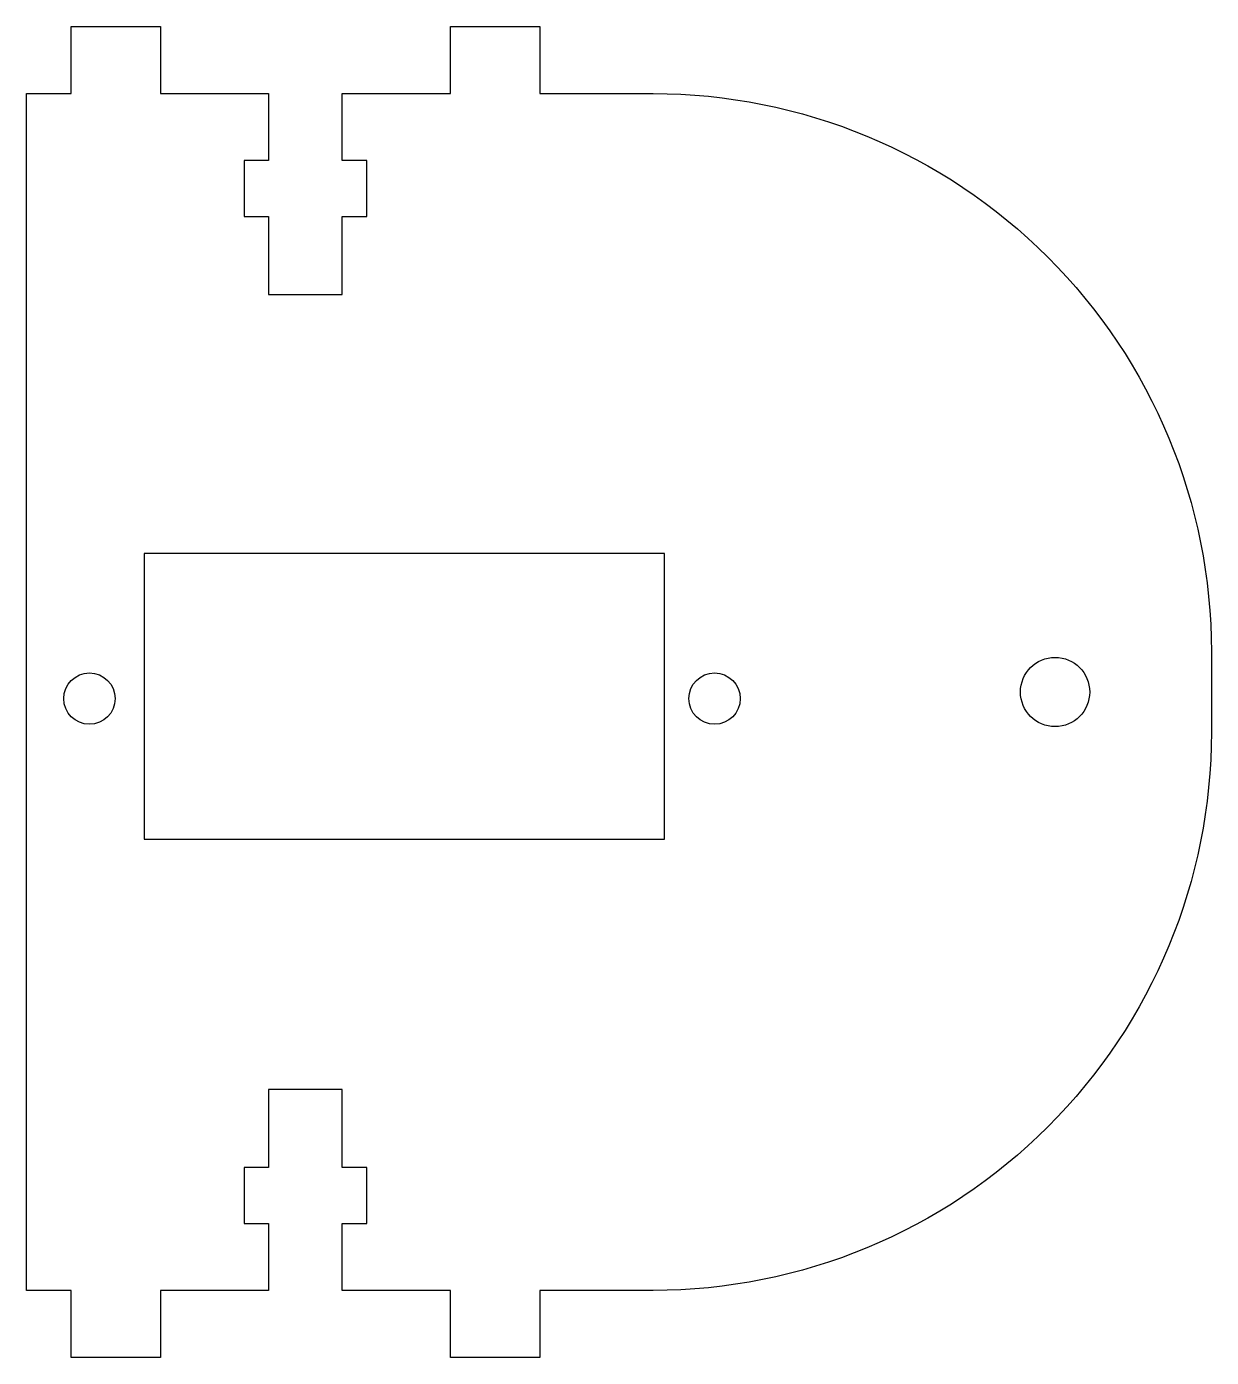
# Model space of a CAD drawing. Header units: millimetres. Extents: x 119 to 172.1, y -85.2 to -25.6.
import ezdxf

# ---------------------------------------------------------------- set-up
doc = ezdxf.new("R2010")
doc.units = ezdxf.units.MM
doc.layers.get('0').update_dxf_attribs({"linetype": 'CONTINUOUS'})

msp = doc.modelspace()

# ---------------------------------------------------------------- linework, layer by layer
msp.add_lwpolyline([(147.098, -28.6, -0.414214), (172.098, -53.6), (172.098, -57.2, -0.414214), (147.098, -82.2), (142.012, -82.2), (142.012, -85.2), (138.012, -85.2), (138.012, -82.2), (133.172, -82.2), (133.172, -79.2), (134.272, -79.2), (134.272, -76.7), (133.172, -76.7), (133.172, -73.2), (129.872, -73.2), (129.872, -76.7), (128.772, -76.7), (128.772, -79.2), (129.872, -79.2), (129.872, -82.2), (125.032, -82.2), (125.032, -85.2), (121.032, -85.2), (121.032, -82.2), (119.032, -82.2), (119.032, -28.6), (121.032, -28.6), (121.032, -25.6), (125.032, -25.6), (125.032, -28.6), (129.872, -28.6), (129.872, -31.6), (128.772, -31.6), (128.772, -34.1), (129.872, -34.1), (129.872, -37.6), (133.172, -37.6), (133.172, -34.1), (134.272, -34.1), (134.272, -31.6), (133.172, -31.6), (133.172, -28.6), (138.012, -28.6), (138.012, -25.6), (142.012, -25.6), (142.012, -28.6)], format="xyb", close=True)
msp.add_lwpolyline([(124.298, -49.198), (124.298, -61.998), (147.598, -61.998), (147.598, -49.198)], close=True)
for centre, radius in [((165.098, -55.4), 1.55), ((121.848, -55.698), 1.15), ((149.848, -55.698), 1.15)]:
    msp.add_circle(centre, radius)

doc.saveas('drawing.dxf')
